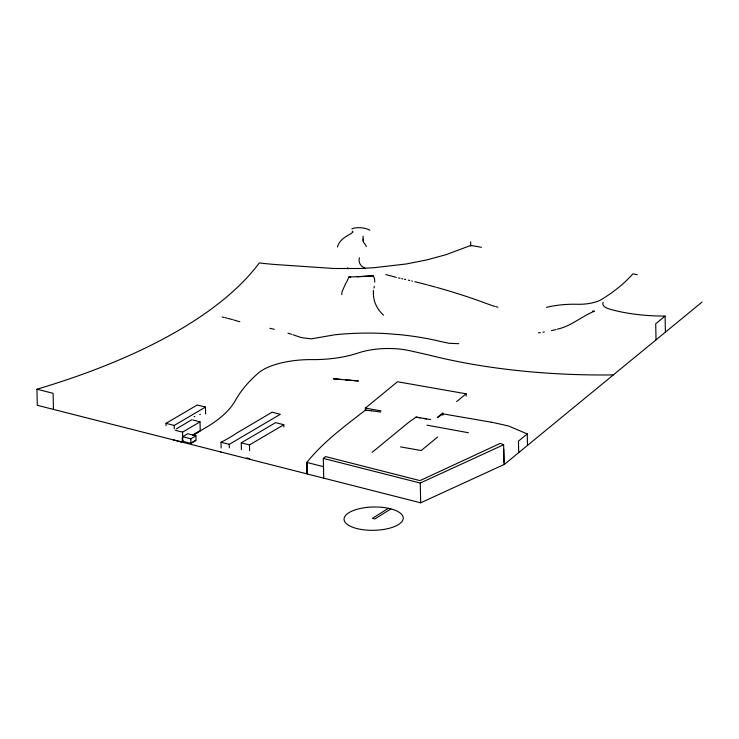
<?xml version="1.0" encoding="UTF-8"?>
<svg xmlns="http://www.w3.org/2000/svg" width="739" height="739" viewBox="0 0 739 739"><rect width="100%" height="100%" fill="white"/><g stroke="black" fill="none" stroke-linecap="round" stroke-linejoin="round"><path stroke-width="1.11" d="M374.802 282.141L374.534 278.834L373.306 275.832L348.734 277.088L348.217 278.455A48.072 29.08 -1.7 0 1 345.723 283.406L342.286 291.194A50.021 22.124 -0.9 0 0 341.815 294.676M373.574 291.739C372.65 300.588 377.038 309.373 383.523 315.165M374.017 288.062L374.313 286.307M359.376 257.754L359.052 259.916A26.373 15.861 1.9 0 0 360.013 263.943L361.574 266.095L364.927 268.192M337.446 246.992C338.979 240.766 344.817 236.96 350.129 234.124A12.452 4.905 -1.2 0 0 351.875 232.933L352.272 232.609A13.053 2.337 4.6 0 0 352.531 231.381L352.207 231.159M365.417 410.422L365.371 408.122L397.49 381.749L466.115 393.804L466.17 396.095M323.728 478.161L323.312 458.392L325.529 456.573L420.011 480.609L500.266 443.354L503.647 444.739L504.035 464.535M323.488 466.66L306.861 462.429L307.101 473.93L420.676 502.806L504.441 464.341L702.05 302.057M372.123 452.37L409.092 422.015L416.057 417.175L417.784 417.489M427.031 425.165L468.406 432.74M437.516 417.286L442.8 412.953L442.846 415.244M456.619 401.6L466.115 393.804M437.571 437.082L421.193 450.531L400.566 446.901M665.423 332.134L665.082 316.061L655.705 323.765L656.038 339.838M491.361 422.209A478.576 393.314 50.6 0 1 508.857 426.126L527.258 433.913L518.455 441.137L518.695 452.637M437.405 417.729L442.837 413.849L491.361 422.209M371.532 410.792L365.408 410.145C344.771 426.181 323.285 441.82 306.879 462.411L307.119 473.911L37.283 405.295L36.95 389.222A586.073 230.882 -1.2 0 0 259.315 262.936A192.094 71.166 -5.5 0 0 280.608 264.885L333.889 268.497L360.623 268.497L373.98 267.703L406.228 263.98L427.114 259.842L446.254 254.613L470.761 245.431L481.449 247.306M388.391 508.303L372.401 518.362L374.895 518.944L390.876 508.894M166.063 425.646L166.016 423.355L197.248 404.981L205.47 407.069L205.608 413.96M166.016 423.355L174.238 425.442L205.47 407.069M176.279 428.897L191.798 419.761M175.365 430.301L182.561 432.13L200.029 421.849L200.214 431.04L192.593 435.52M195.955 435.825L190.874 438.809L182.653 436.721L187.734 433.738L195.955 435.825L196.047 440.416L190.976 443.409L182.348 441.211L181.166 441.904L183.078 440.786M193.101 434.883L204.001 428.657A191.078 75.276 -1.2 0 0 235.455 400.335A337.104 132.798 -1.2 0 1 258.059 373.287A55.453 21.847 -1.2 0 1 312.107 359.607A66.159 26.059 -1.2 0 0 358.258 352.965A44.451 17.514 -1.2 0 1 409.083 350.572A628.409 247.556 -1.2 0 1 434.486 356.401A332.07 130.821 -1.2 0 0 613.324 374.913M190.57 443.298L195.604 440.342M221.016 442.264L229.238 444.351L280.34 414.283L272.118 412.196L236.221 433.35A177.711 70.002 -1.2 0 1 221.016 442.264L221.137 448M241.394 449.728L241.247 442.837L275.601 422.625L283.822 424.722L283.868 427.013M241.247 442.837L249.468 444.933L283.822 424.722M323.312 458.392L420.26 483.047L503.647 444.739M193.572 434.615L199.299 431.253M194.098 416.722L194.717 416.408M199.696 414.561L200.408 414.293M557.409 329.151C571.155 326.195 581.611 316.329 594.424 311.202L592.595 310.98M556.005 329.557L551.46 330.666M542.906 332.236L544.384 331.977M538.408 332.873L540.311 332.615M373.306 275.832L357.094 276.82M348.734 277.107L350.72 277.042M458.771 343.681L449.081 343.302L440.536 341.483A155.227 61.152 -1.2 0 0 430.264 339.201L426.745 338.517A155.384 61.208 -1.2 0 0 400.815 334.758L386.506 333.603A130.184 51.287 -1.2 0 0 335.053 334.749L311.322 338.85L304.727 338.056A14.919 6.596 -0.4 0 1 299.905 337.132L293.032 334.767M337.501 378.941L333.363 378.83L358.48 380.973L345.39 379.855M335.035 378.885L341.048 379.44M365.426 410.154L366.84 410.293M380.585 412.039L371.514 410.782M417.766 417.48L420.325 417.868M424.186 418.542L426.56 418.921M637.314 274.677L632.815 273.883A286.593 112.901 -1.2 0 1 605.102 297.226M365.371 408.122L381.121 410.893M415.992 417.018L430.625 419.586M385.776 274.548L396.335 277.356M222.19 317.031L224.259 317.502M398.533 277.901L400.03 278.243M401.693 278.621L402.755 278.871M404.307 279.222L405.637 279.527M269.911 328.301L274.317 329.345M408.27 280.127L409.739 280.487M411.706 280.959L412.454 281.143M414.819 281.716L417.895 282.464A471.491 185.738 -1.2 0 1 427.364 284.884M225.293 317.733L227.307 318.232M192.833 420.02L200.029 421.849M36.95 389.222L53.116 393.333L53.457 409.406M246.678 457.921L249.754 458.707M173.397 439.89L181.618 441.977M220.444 451.898L221.035 452.046M228.305 318.491L232.6 319.636M233.635 319.932L239.842 321.761M287.933 333.16L291.693 334.333M347.663 267.758L348.152 268.71M527.258 433.913L527.498 445.414M470.688 241.755L470.78 246.142M420.26 483.047L420.676 502.806M373.371 290.372L373.454 294.602M363.071 236.194L363.182 241.644M249.468 444.933L249.588 450.67M229.238 444.351L229.312 447.797M190.874 438.809L190.976 443.409M182.561 432.13L182.755 441.312M182.265 437.534L182.348 441.211M174.238 425.442L174.312 428.888M503.739 449.34L503.98 462.217M604.326 297.725A286.593 112.901 -1.2 0 1 601.952 299.221L601.361 299.609A26.142 10.3 -1.2 0 1 577.187 304.274A49.938 19.676 -1.2 0 0 546.481 307.369M665.082 316.061A96.689 38.086 -1.2 0 1 609.546 309.078A17.44 6.873 -1.2 0 1 603.172 302.343M428.408 285.162A471.491 185.738 -1.2 0 1 435.64 287.129M436.666 287.406A471.491 185.738 -1.2 0 1 480.535 301.364L492.211 305.613A52.977 20.868 -1.2 0 0 494.982 306.426M497.901 307.165A52.977 20.868 -1.2 0 1 495.943 306.685M351.875 228.914A8.923 2.67 1.5 0 1 354.193 228.074L357.556 227.695A8.757 2.319 2.9 0 1 364.854 228.351A14.207 3.75 2.9 0 1 369.842 230.18M363.209 239.011A34.197 13.478 -1.2 0 0 364.872 244.055A32.664 12.868 -1.2 0 1 366.322 246.641M389.693 508.571L386.303 507.887A29.606 11.667 -1.2 0 0 344.051 519.111A29.606 11.667 -1.2 0 0 386.007 529.032A29.606 11.667 -1.2 0 0 392.797 509.42L389.693 508.571"/></g></svg>
